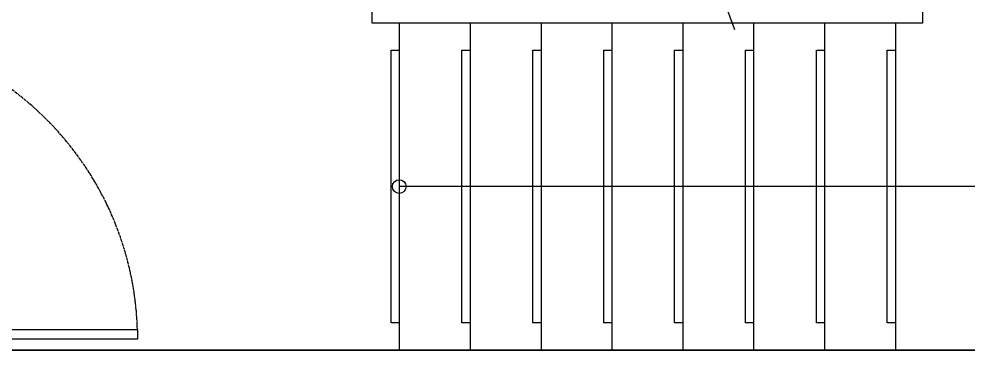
# Model space of a CAD drawing. Header units: millimetres. Extents: x 18456 to 179493, y -203649 to 469211.
# Drawn here: x 148234 to 151719, y 51286 to 52501 of the extents above; entities that cross this region are included whole.
import ezdxf

# ---------------------------------------------------------------- set-up
doc = ezdxf.new("R2010")
doc.units = ezdxf.units.MM
doc.linetypes.add('X-평면도(기본형)$0$DDOT', pattern=[14, 12, -1, 0, -1])
for name, color, linetype, true_color in [('X-평면도(기본형)$0$DEFPOINTS-1', 7, 'Continuous', 0x262f4c), ('X-평면도(기본형)$0$DOOR', 4, 'Continuous', 0x00ffff), ('X-평면도(기본형)$0$NON', 6, 'Continuous', 0xff00ff), ('X-평면도(기본형)$0$STA', 4, 'Continuous', 0x00ffff), ('X-평면도(기본형)$0$SYM', 7, 'Continuous', 0x000000), ('X-평면도(기본형)$0$W1', 2, 'Continuous', 0xffff00)]:
    doc.layers.add(name, color=color, linetype=linetype, true_color=true_color)

msp = doc.modelspace()

# ---------------------------------------------------------------- linework, layer by layer
at = {"layer": 'X-평면도(기본형)$0$DEFPOINTS-1'}
msp.add_lwpolyline([(148068.6, 51286.1), (148068.6, 53886.1), (152748.6, 53886.1), (152748.6, 51286.1)], close=True, dxfattribs=at)
at = {"layer": 'X-평면도(기본형)$0$DOOR'}
msp.add_lwpolyline([(148668.6, 51361.1), (148668.6, 51326.1), (147528.6, 51326.1), (147528.6, 51361.1)], close=True, dxfattribs=at)
at = {"layer": 'X-평면도(기본형)$0$DOOR', "color": 8, "linetype": 'X-평면도(기본형)$0$DDOT', "true_color": 0x808080}
msp.add_arc((147528.6, 51326.1), 1140, 1.8922, 90, dxfattribs=at)
at = {"layer": 'X-평면도(기본형)$0$NON'}
msp.add_lwpolyline([(149528.6, 52686.1), (151548.6, 52686.1), (151548.6, 52486.1), (149528.6, 52486.1)], close=True, dxfattribs=at)
at = {"layer": 'X-평면도(기본형)$0$NON', "color": 8, "true_color": 0x808080}
for points in [[(149628.6, 51386.1), (149598.6, 51386.1), (149598.6, 52386.1), (149628.6, 52386.1)], [(149888.6, 51386.1), (149858.6, 51386.1), (149858.6, 52386.1), (149888.6, 52386.1)], [(150148.6, 51386.1), (150118.6, 51386.1), (150118.6, 52386.1), (150148.6, 52386.1)], [(150408.6, 51386.1), (150378.6, 51386.1), (150378.6, 52386.1), (150408.6, 52386.1)], [(150668.6, 51386.1), (150638.6, 51386.1), (150638.6, 52386.1), (150668.6, 52386.1)], [(150928.6, 51386.1), (150898.6, 51386.1), (150898.6, 52386.1), (150928.6, 52386.1)], [(151188.6, 51386.1), (151158.6, 51386.1), (151158.6, 52386.1), (151188.6, 52386.1)], [(151448.6, 51386.1), (151418.6, 51386.1), (151418.6, 52386.1), (151448.6, 52386.1)]]:
    msp.add_lwpolyline(points, dxfattribs=at)
at = {"layer": 'X-평면도(기본형)$0$STA'}
for p, q in [((149628.6, 52486.1), (149628.6, 51286.1)), ((149888.6, 52486.1), (149888.6, 51286.1)), ((150148.6, 52486.1), (150148.6, 51286.1)), ((150408.6, 52486.1), (150408.6, 51286.1)), ((150668.6, 52486.1), (150668.6, 51286.1)), ((150928.6, 52486.1), (150928.6, 51286.1)), ((151188.6, 52486.1), (151188.6, 51286.1)), ((151448.6, 52486.1), (151448.6, 51286.1))]:
    msp.add_line(p, q, dxfattribs=at)
at = {"layer": 'X-평면도(기본형)$0$SYM'}
for points in [[(150859.6, 52461.1), (150581.6, 53216.1), (150494.9, 53216.1), (150634.9, 53356.1), (150530.1, 53356.1), (150255.7, 54101.1)], [(150668.6, 53286.1), (152098.6, 53286.1), (152098.6, 51886.1), (149628.6, 51886.1)]]:
    msp.add_lwpolyline(points, dxfattribs=at)
msp.add_circle((149628.6, 51886.1), 25, dxfattribs=at)
at = {"layer": 'X-평면도(기본형)$0$W1'}
msp.add_line((147428.6, 51286.1), (152748.6, 51286.1), dxfattribs=at)

doc.saveas('drawing.dxf')
